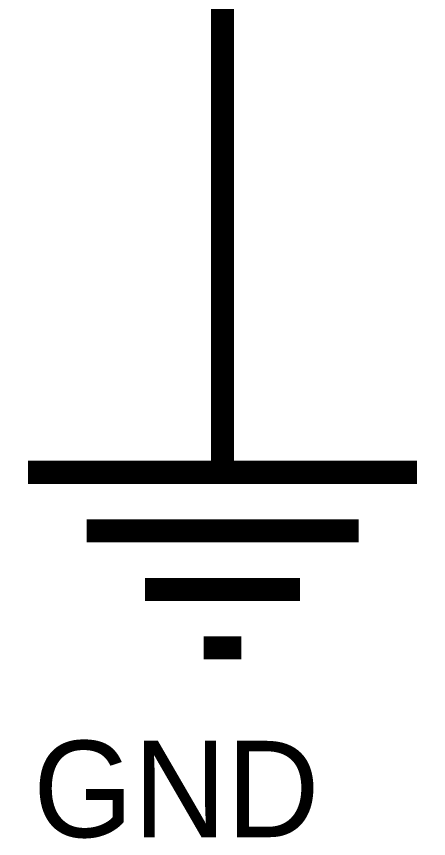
# Model space of a CAD drawing. Header units: millimetres. Extents: x 0 to 800, y 0 to 567.
# Drawn here: x 331.29 to 336.65, y 72.38 to 83.07 of the extents above; entities that cross this region are included whole.
import ezdxf

# ---------------------------------------------------------------- set-up
doc = ezdxf.new("R2010")
doc.units = ezdxf.units.MM
doc.layers.add('Sheet', color=255, linetype='Continuous')

msp = doc.modelspace()

# ---------------------------------------------------------------- linework, layer by layer
at = {"layer": 'Sheet', "const_width": 0.3}
for points in [[(333.972, 84.018), (333.972, 79.695)], [(333.972, 79.695), (333.972, 77.141)], [(331.441, 77.141), (336.503, 77.141)], [(332.203, 76.38), (335.742, 76.38)], [(332.964, 75.618), (334.98, 75.618)], [(333.726, 74.857), (334.219, 74.857)]]:
    msp.add_lwpolyline(points, dxfattribs=at)

# ---------------------------------------------------------------- texts
at = {"layer": 'Sheet'}
msp.add_text('GND', height=1.2543, dxfattribs=at).set_placement((331.508, 72.393))

doc.saveas('drawing.dxf')
